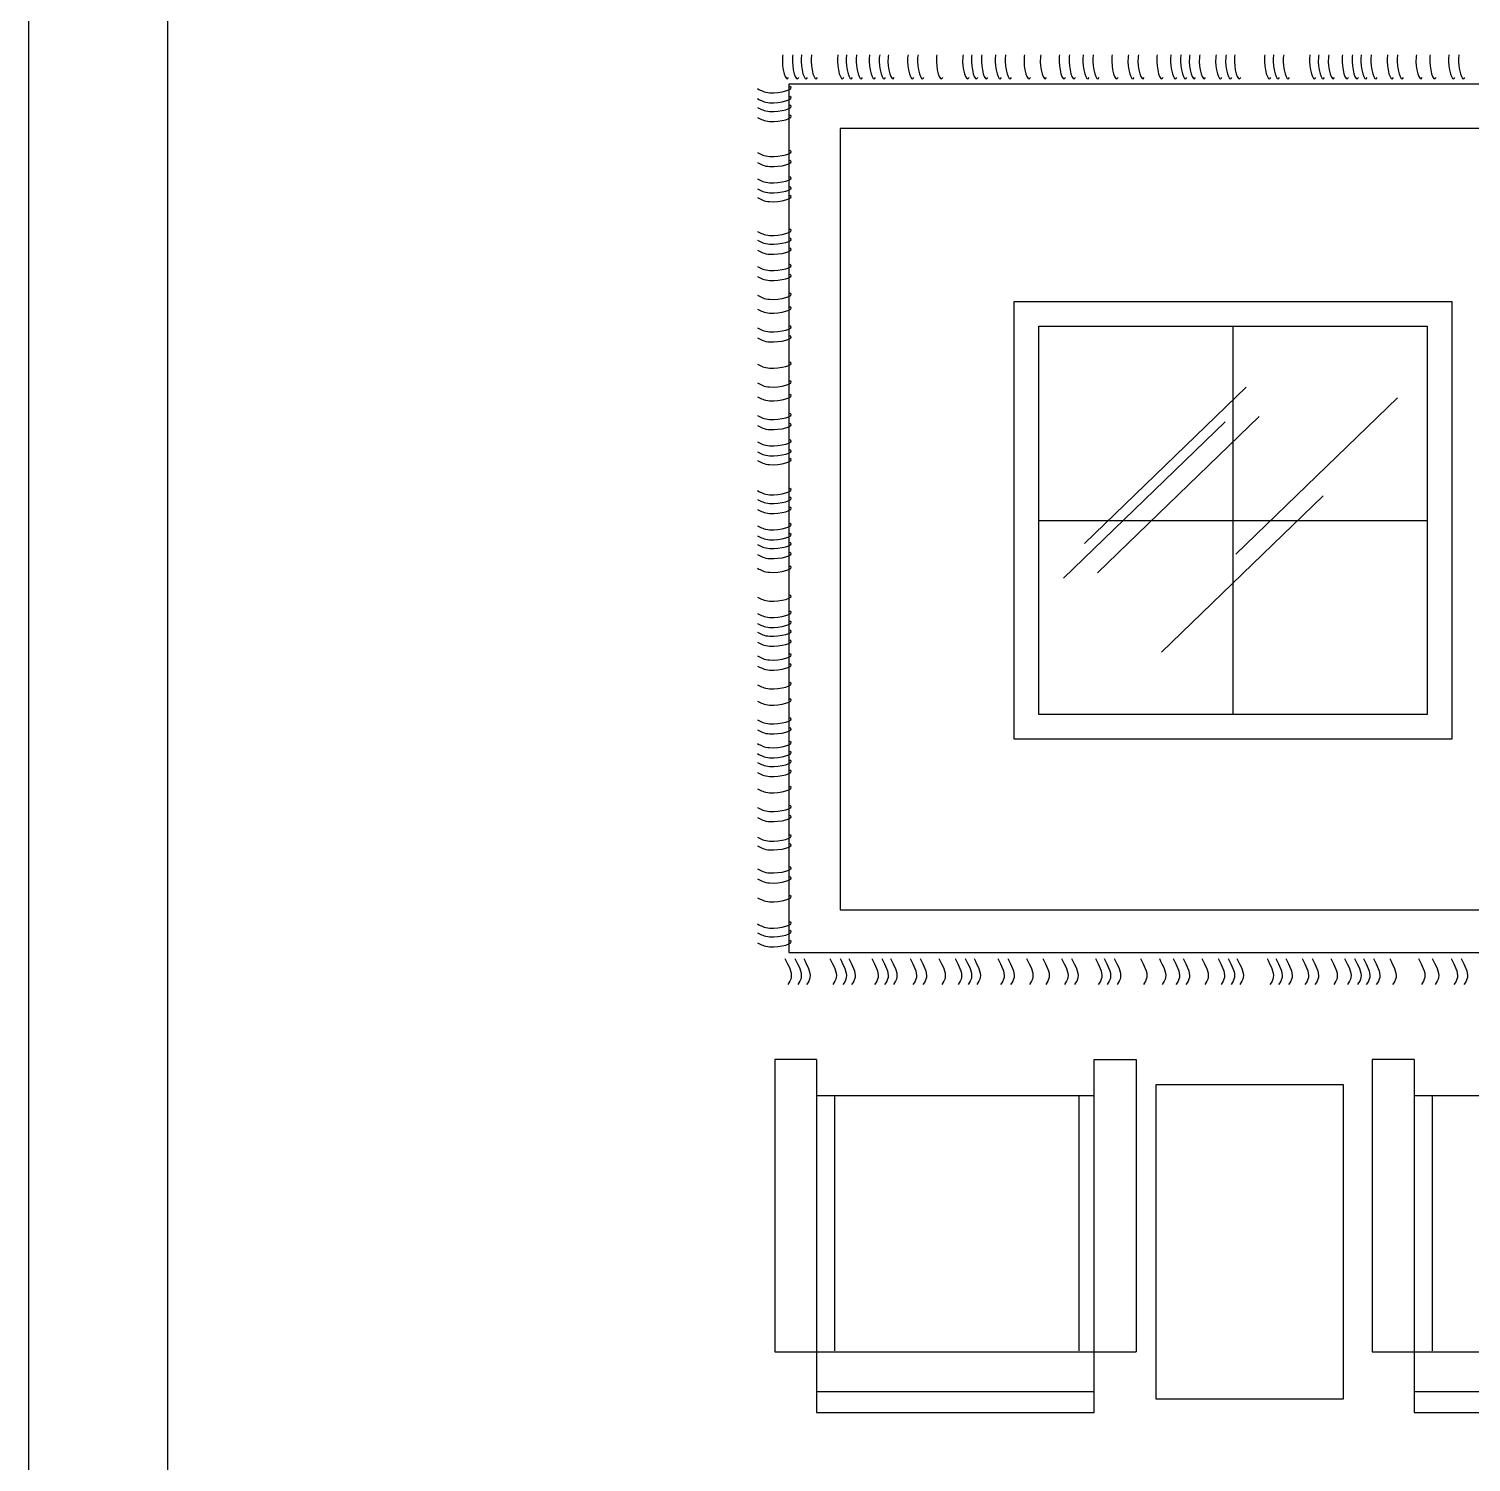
# Model space of a CAD drawing. Header units: inches. Extents: x 10.2 to 52.7, y 13.8 to 38.6.
# Drawn here: x 10.232 to 13.739, y 32.319 to 35.803 of the extents above; entities that cross this region are included whole.
import ezdxf

# ---------------------------------------------------------------- set-up
doc = ezdxf.new("R2010")
doc.units = ezdxf.units.IN
doc.header["$MEASUREMENT"] = 0
doc.layers.add('02', color=2, linetype='Continuous')
doc.layers.add('kadrbm', color=4, linetype='Continuous')

# ---------------------------------------------------------------- blocks, each defined once
blk = doc.blocks.new('kadrbm')
at = {"layer": 'kadrbm', "color": 4}
blk.add_lwpolyline([(0, 0), (0, 24.7972), (21, 24.7972), (21, 0), (0, 0)], close=True, dxfattribs=at)
blk.add_lwpolyline([(20.6631, 0.3257), (20.6631, 24.4603), (0.3369, 24.4603), (0.3369, 0.3257), (20.6631, 0.3257)], dxfattribs=at)

msp = doc.modelspace()

# ---------------------------------------------------------------- linework, layer by layer
at = {"layer": '02'}
for p, q in [((12.6279, 35.1406, -0.048), (13.6919, 35.1406, -0.048)), ((12.6279, 34.0766, -0.048), (12.6279, 35.1406, -0.048)), ((13.6919, 35.1406, -0.048), (13.6919, 34.0766, -0.048)), ((12.6879, 35.0806, -0.048), (13.6319, 35.0806, -0.048)), ((12.6879, 34.1366, -0.048), (12.6879, 35.0806, -0.048)), ((13.1599, 35.0806, -0.048), (13.1599, 34.1366, -0.048)), ((13.6319, 35.0806, -0.048), (13.6319, 34.1366, -0.048)), ((12.7989, 34.5521, -0.048), (13.1919, 34.9321, -0.048)), ((13.1669, 34.5261, -0.048), (13.5599, 34.9061, -0.048)), ((12.8309, 34.4811, -0.048), (13.2239, 34.8611, -0.048)), ((12.7479, 34.4681, -0.048), (13.1409, 34.8481, -0.048)), ((12.9859, 34.2881, -0.048), (13.3789, 34.6681, -0.048)), ((12.6879, 34.6086, -0.048), (13.6319, 34.6086, -0.048)), ((13.6319, 34.1366, -0.048), (12.6879, 34.1366, -0.048)), ((13.6919, 34.0766, -0.048), (12.6279, 34.0766, -0.048)), ((12.0457, 33.2977, -0.048), (12.0457, 32.5871, -0.048)), ((12.1477, 33.2977, -0.048), (12.0457, 33.2977, -0.048)), ((12.1477, 33.2977, -0.048), (12.1477, 32.4397, -0.048)), ((12.8224, 32.4397, -0.048), (12.8224, 33.2977, -0.048)), ((12.8224, 33.2977, -0.048), (12.9243, 33.2977, -0.048)), ((12.9243, 33.2977, -0.048), (12.9243, 32.5871, -0.048)), ((13.6004, 33.2977, -0.048), (13.4985, 33.2977, -0.048)), ((13.4985, 33.2977, -0.048), (13.4985, 32.5871, -0.048)), ((13.6004, 33.2977, -0.048), (13.6004, 32.4397, -0.048)), ((12.1922, 32.5896, -0.048), (12.1922, 33.2104, -0.048)), ((12.786, 32.5896, -0.048), (12.786, 33.2104, -0.048)), ((12.9731, 33.2371, -0.048), (13.428, 33.2371, -0.048)), ((12.9731, 32.472, -0.048), (12.9731, 33.2371, -0.048)), ((13.428, 33.2371, -0.048), (13.428, 32.472, -0.048)), ((13.645, 32.5896, -0.048), (13.645, 33.2104, -0.048)), ((12.8224, 33.2097, -0.048), (12.1477, 33.2097, -0.048)), ((14.2752, 33.2097, -0.048), (13.6004, 33.2097, -0.048)), ((12.0457, 32.5871, -0.048), (12.9243, 32.5871, -0.048)), ((13.4985, 32.5871, -0.048), (14.3771, 32.5871, -0.048)), ((12.1477, 32.4904, -0.048), (12.8224, 32.4904, -0.048)), ((13.6004, 32.4904, -0.048), (14.2752, 32.4904, -0.048)), ((12.1477, 32.4397, -0.048), (12.8224, 32.4397, -0.048)), ((13.428, 32.472, -0.048), (12.9731, 32.472, -0.048)), ((13.6004, 32.4397, -0.048), (14.2752, 32.4397, -0.048))]:
    msp.add_line(p, q, dxfattribs=at)
at = {"layer": '02', "elevation": -0.048}
for points in [[(12.0804, 35.669), (12.0804, 33.5579), (14.1806, 33.5579), (14.1806, 35.669)], [(12.2045, 35.561), (12.2045, 33.662), (14.0786, 33.662), (14.0786, 35.561)]]:
    msp.add_lwpolyline(points, close=True, dxfattribs=at)
at = {"layer": '02'}
for points, knots in [([(12.0653, 35.7406, -0.048), (12.0649, 35.7385, -0.048), (12.0615, 35.7129, -0.048), (12.0727, 35.6698, -0.048), (12.0796, 35.6853, -0.048)], [99.250835, 99.250835, 99.250835, 99.250835, 104.059557, 155.068713, 155.068713, 155.068713, 155.068713]), ([(12.0896, 35.7406, -0.048), (12.0893, 35.7385, -0.048), (12.0859, 35.7129, -0.048), (12.0971, 35.6698, -0.048), (12.104, 35.6853, -0.048)], [99.250835, 99.250835, 99.250835, 99.250835, 104.059557, 155.068713, 155.068713, 155.068713, 155.068713]), ([(12.111, 35.7406, -0.048), (12.1106, 35.7385, -0.048), (12.1072, 35.7129, -0.048), (12.1184, 35.6698, -0.048), (12.1253, 35.6853, -0.048)], [99.250835, 99.250835, 99.250835, 99.250835, 104.059557, 155.068713, 155.068713, 155.068713, 155.068713]), ([(12.1353, 35.7406, -0.048), (12.1349, 35.7385, -0.048), (12.1315, 35.7129, -0.048), (12.1427, 35.6698, -0.048), (12.1497, 35.6853, -0.048)], [99.250835, 99.250835, 99.250835, 99.250835, 104.059557, 155.068713, 155.068713, 155.068713, 155.068713]), ([(12.1993, 35.7406, -0.048), (12.1989, 35.7385, -0.048), (12.1955, 35.7129, -0.048), (12.2067, 35.6698, -0.048), (12.2136, 35.6853, -0.048)], [99.250835, 99.250835, 99.250835, 99.250835, 104.059557, 155.068713, 155.068713, 155.068713, 155.068713]), ([(12.2206, 35.7406, -0.048), (12.2202, 35.7385, -0.048), (12.2168, 35.7129, -0.048), (12.228, 35.6698, -0.048), (12.2349, 35.6853, -0.048)], [99.250835, 99.250835, 99.250835, 99.250835, 104.059557, 155.068713, 155.068713, 155.068713, 155.068713]), ([(12.2449, 35.7406, -0.048), (12.2445, 35.7385, -0.048), (12.2411, 35.7129, -0.048), (12.2524, 35.6698, -0.048), (12.2593, 35.6853, -0.048)], [99.250835, 99.250835, 99.250835, 99.250835, 104.059557, 155.068713, 155.068713, 155.068713, 155.068713]), ([(12.2765, 35.7406, -0.048), (12.2761, 35.7385, -0.048), (12.2727, 35.7129, -0.048), (12.2839, 35.6698, -0.048), (12.2909, 35.6853, -0.048)], [99.250835, 99.250835, 99.250835, 99.250835, 104.059557, 155.068713, 155.068713, 155.068713, 155.068713]), ([(12.3009, 35.7406, -0.048), (12.3005, 35.7385, -0.048), (12.2971, 35.7129, -0.048), (12.3083, 35.6698, -0.048), (12.3152, 35.6853, -0.048)], [99.250835, 99.250835, 99.250835, 99.250835, 104.059557, 155.068713, 155.068713, 155.068713, 155.068713]), ([(12.3222, 35.7406, -0.048), (12.3218, 35.7385, -0.048), (12.3184, 35.7129, -0.048), (12.3296, 35.6698, -0.048), (12.3365, 35.6853, -0.048)], [99.250835, 99.250835, 99.250835, 99.250835, 104.059557, 155.068713, 155.068713, 155.068713, 155.068713]), ([(12.3698, 35.7406, -0.048), (12.3694, 35.7385, -0.048), (12.366, 35.7129, -0.048), (12.3772, 35.6698, -0.048), (12.3841, 35.6853, -0.048)], [99.250835, 99.250835, 99.250835, 99.250835, 104.059557, 155.068713, 155.068713, 155.068713, 155.068713]), ([(12.3941, 35.7406, -0.048), (12.3937, 35.7385, -0.048), (12.3903, 35.7129, -0.048), (12.4015, 35.6698, -0.048), (12.4085, 35.6853, -0.048)], [99.250835, 99.250835, 99.250835, 99.250835, 104.059557, 155.068713, 155.068713, 155.068713, 155.068713]), ([(12.4398, 35.7406, -0.048), (12.4394, 35.7385, -0.048), (12.436, 35.7129, -0.048), (12.4472, 35.6698, -0.048), (12.4541, 35.6853, -0.048)], [99.250835, 99.250835, 99.250835, 99.250835, 104.059557, 155.068713, 155.068713, 155.068713, 155.068713]), ([(12.5037, 35.7406, -0.048), (12.5033, 35.7385, -0.048), (12.4999, 35.7129, -0.048), (12.5112, 35.6698, -0.048), (12.5181, 35.6853, -0.048)], [99.250835, 99.250835, 99.250835, 99.250835, 104.059557, 155.068713, 155.068713, 155.068713, 155.068713]), ([(12.525, 35.7406, -0.048), (12.5246, 35.7385, -0.048), (12.5213, 35.7129, -0.048), (12.5325, 35.6698, -0.048), (12.5394, 35.6853, -0.048)], [99.250835, 99.250835, 99.250835, 99.250835, 104.059557, 155.068713, 155.068713, 155.068713, 155.068713]), ([(12.5494, 35.7406, -0.048), (12.549, 35.7385, -0.048), (12.5456, 35.7129, -0.048), (12.5568, 35.6698, -0.048), (12.5638, 35.6853, -0.048)], [99.250835, 99.250835, 99.250835, 99.250835, 104.059557, 155.068713, 155.068713, 155.068713, 155.068713]), ([(12.5829, 35.7406, -0.048), (12.5825, 35.7385, -0.048), (12.5791, 35.7129, -0.048), (12.5903, 35.6698, -0.048), (12.5972, 35.6853, -0.048)], [99.250835, 99.250835, 99.250835, 99.250835, 104.059557, 155.068713, 155.068713, 155.068713, 155.068713]), ([(12.6072, 35.7406, -0.048), (12.6069, 35.7385, -0.048), (12.6035, 35.7129, -0.048), (12.6147, 35.6698, -0.048), (12.6216, 35.6853, -0.048)], [99.250835, 99.250835, 99.250835, 99.250835, 104.059557, 155.068713, 155.068713, 155.068713, 155.068713]), ([(12.6529, 35.7406, -0.048), (12.6525, 35.7385, -0.048), (12.6491, 35.7129, -0.048), (12.6603, 35.6698, -0.048), (12.6673, 35.6853, -0.048)], [99.250835, 99.250835, 99.250835, 99.250835, 104.059557, 155.068713, 155.068713, 155.068713, 155.068713]), ([(12.6925, 35.7406, -0.048), (12.6921, 35.7385, -0.048), (12.6887, 35.7129, -0.048), (12.6999, 35.6698, -0.048), (12.7069, 35.6853, -0.048)], [99.250835, 99.250835, 99.250835, 99.250835, 104.059557, 155.068713, 155.068713, 155.068713, 155.068713]), ([(12.7382, 35.7406, -0.048), (12.7378, 35.7385, -0.048), (12.7344, 35.7129, -0.048), (12.7456, 35.6698, -0.048), (12.7525, 35.6853, -0.048)], [99.250835, 99.250835, 99.250835, 99.250835, 104.059557, 155.068713, 155.068713, 155.068713, 155.068713]), ([(12.7625, 35.7406, -0.048), (12.7621, 35.7385, -0.048), (12.7587, 35.7129, -0.048), (12.7699, 35.6698, -0.048), (12.7769, 35.6853, -0.048)], [99.250835, 99.250835, 99.250835, 99.250835, 104.059557, 155.068713, 155.068713, 155.068713, 155.068713]), ([(12.796, 35.7406, -0.048), (12.7956, 35.7385, -0.048), (12.7922, 35.7129, -0.048), (12.8034, 35.6698, -0.048), (12.8104, 35.6853, -0.048)], [99.250835, 99.250835, 99.250835, 99.250835, 104.059557, 155.068713, 155.068713, 155.068713, 155.068713]), ([(12.8204, 35.7406, -0.048), (12.82, 35.7385, -0.048), (12.8166, 35.7129, -0.048), (12.8278, 35.6698, -0.048), (12.8347, 35.6853, -0.048)], [99.250835, 99.250835, 99.250835, 99.250835, 104.059557, 155.068713, 155.068713, 155.068713, 155.068713]), ([(12.866, 35.7406, -0.048), (12.8657, 35.7385, -0.048), (12.8623, 35.7129, -0.048), (12.8735, 35.6698, -0.048), (12.8804, 35.6853, -0.048)], [99.250835, 99.250835, 99.250835, 99.250835, 104.059557, 155.068713, 155.068713, 155.068713, 155.068713]), ([(12.9056, 35.7406, -0.048), (12.9052, 35.7385, -0.048), (12.9018, 35.7129, -0.048), (12.913, 35.6698, -0.048), (12.92, 35.6853, -0.048)], [99.250835, 99.250835, 99.250835, 99.250835, 104.059557, 155.068713, 155.068713, 155.068713, 155.068713]), ([(12.93, 35.7406, -0.048), (12.9296, 35.7385, -0.048), (12.9262, 35.7129, -0.048), (12.9374, 35.6698, -0.048), (12.9443, 35.6853, -0.048)], [99.250835, 99.250835, 99.250835, 99.250835, 104.059557, 155.068713, 155.068713, 155.068713, 155.068713]), ([(12.9756, 35.7406, -0.048), (12.9753, 35.7385, -0.048), (12.9719, 35.7129, -0.048), (12.9831, 35.6698, -0.048), (12.99, 35.6853, -0.048)], [99.250835, 99.250835, 99.250835, 99.250835, 104.059557, 155.068713, 155.068713, 155.068713, 155.068713]), ([(13.0091, 35.7406, -0.048), (13.0088, 35.7385, -0.048), (13.0054, 35.7129, -0.048), (13.0166, 35.6698, -0.048), (13.0235, 35.6853, -0.048)], [99.250835, 99.250835, 99.250835, 99.250835, 104.059557, 155.068713, 155.068713, 155.068713, 155.068713]), ([(13.0335, 35.7406, -0.048), (13.0331, 35.7385, -0.048), (13.0297, 35.7129, -0.048), (13.0409, 35.6698, -0.048), (13.0479, 35.6853, -0.048)], [99.250835, 99.250835, 99.250835, 99.250835, 104.059557, 155.068713, 155.068713, 155.068713, 155.068713]), ([(13.0548, 35.7406, -0.048), (13.0544, 35.7385, -0.048), (13.051, 35.7129, -0.048), (13.0622, 35.6698, -0.048), (13.0692, 35.6853, -0.048)], [99.250835, 99.250835, 99.250835, 99.250835, 104.059557, 155.068713, 155.068713, 155.068713, 155.068713]), ([(13.0792, 35.7406, -0.048), (13.0788, 35.7385, -0.048), (13.0754, 35.7129, -0.048), (13.0866, 35.6698, -0.048), (13.0935, 35.6853, -0.048)], [99.250835, 99.250835, 99.250835, 99.250835, 104.059557, 155.068713, 155.068713, 155.068713, 155.068713]), ([(13.1187, 35.7406, -0.048), (13.1184, 35.7385, -0.048), (13.115, 35.7129, -0.048), (13.1262, 35.6698, -0.048), (13.1331, 35.6853, -0.048)], [99.250835, 99.250835, 99.250835, 99.250835, 104.059557, 155.068713, 155.068713, 155.068713, 155.068713]), ([(13.1431, 35.7406, -0.048), (13.1427, 35.7385, -0.048), (13.1393, 35.7129, -0.048), (13.1505, 35.6698, -0.048), (13.1575, 35.6853, -0.048)], [99.250835, 99.250835, 99.250835, 99.250835, 104.059557, 155.068713, 155.068713, 155.068713, 155.068713]), ([(13.1644, 35.7406, -0.048), (13.164, 35.7385, -0.048), (13.1606, 35.7129, -0.048), (13.1718, 35.6698, -0.048), (13.1788, 35.6853, -0.048)], [99.250835, 99.250835, 99.250835, 99.250835, 104.059557, 155.068713, 155.068713, 155.068713, 155.068713]), ([(13.2375, 35.7406, -0.048), (13.2371, 35.7385, -0.048), (13.2337, 35.7129, -0.048), (13.2449, 35.6698, -0.048), (13.2519, 35.6853, -0.048)], [99.250835, 99.250835, 99.250835, 99.250835, 104.059557, 155.068713, 155.068713, 155.068713, 155.068713]), ([(13.2588, 35.7406, -0.048), (13.2584, 35.7385, -0.048), (13.255, 35.7129, -0.048), (13.2662, 35.6698, -0.048), (13.2732, 35.6853, -0.048)], [99.250835, 99.250835, 99.250835, 99.250835, 104.059557, 155.068713, 155.068713, 155.068713, 155.068713]), ([(13.2832, 35.7406, -0.048), (13.2828, 35.7385, -0.048), (13.2794, 35.7129, -0.048), (13.2906, 35.6698, -0.048), (13.2975, 35.6853, -0.048)], [99.250835, 99.250835, 99.250835, 99.250835, 104.059557, 155.068713, 155.068713, 155.068713, 155.068713]), ([(13.3471, 35.7406, -0.048), (13.3467, 35.7385, -0.048), (13.3433, 35.7129, -0.048), (13.3545, 35.6698, -0.048), (13.3615, 35.6853, -0.048)], [99.250835, 99.250835, 99.250835, 99.250835, 104.059557, 155.068713, 155.068713, 155.068713, 155.068713]), ([(13.3684, 35.7406, -0.048), (13.368, 35.7385, -0.048), (13.3646, 35.7129, -0.048), (13.3758, 35.6698, -0.048), (13.3828, 35.6853, -0.048)], [99.250835, 99.250835, 99.250835, 99.250835, 104.059557, 155.068713, 155.068713, 155.068713, 155.068713]), ([(13.3928, 35.7406, -0.048), (13.3924, 35.7385, -0.048), (13.389, 35.7129, -0.048), (13.4002, 35.6698, -0.048), (13.4071, 35.6853, -0.048)], [99.250835, 99.250835, 99.250835, 99.250835, 104.059557, 155.068713, 155.068713, 155.068713, 155.068713]), ([(13.4263, 35.7406, -0.048), (13.4259, 35.7385, -0.048), (13.4225, 35.7129, -0.048), (13.4337, 35.6698, -0.048), (13.4406, 35.6853, -0.048)], [99.250835, 99.250835, 99.250835, 99.250835, 104.059557, 155.068713, 155.068713, 155.068713, 155.068713]), ([(13.4506, 35.7406, -0.048), (13.4502, 35.7385, -0.048), (13.4468, 35.7129, -0.048), (13.458, 35.6698, -0.048), (13.465, 35.6853, -0.048)], [99.250835, 99.250835, 99.250835, 99.250835, 104.059557, 155.068713, 155.068713, 155.068713, 155.068713]), ([(13.4719, 35.7406, -0.048), (13.4715, 35.7385, -0.048), (13.4682, 35.7129, -0.048), (13.4794, 35.6698, -0.048), (13.4863, 35.6853, -0.048)], [99.250835, 99.250835, 99.250835, 99.250835, 104.059557, 155.068713, 155.068713, 155.068713, 155.068713]), ([(13.4963, 35.7406, -0.048), (13.4959, 35.7385, -0.048), (13.4925, 35.7129, -0.048), (13.5037, 35.6698, -0.048), (13.5107, 35.6853, -0.048)], [99.250835, 99.250835, 99.250835, 99.250835, 104.059557, 155.068713, 155.068713, 155.068713, 155.068713]), ([(13.5359, 35.7406, -0.048), (13.5355, 35.7385, -0.048), (13.5321, 35.7129, -0.048), (13.5433, 35.6698, -0.048), (13.5502, 35.6853, -0.048)], [99.250835, 99.250835, 99.250835, 99.250835, 104.059557, 155.068713, 155.068713, 155.068713, 155.068713]), ([(13.5602, 35.7406, -0.048), (13.5598, 35.7385, -0.048), (13.5565, 35.7129, -0.048), (13.5677, 35.6698, -0.048), (13.5746, 35.6853, -0.048)], [99.250835, 99.250835, 99.250835, 99.250835, 104.059557, 155.068713, 155.068713, 155.068713, 155.068713]), ([(13.6059, 35.7406, -0.048), (13.6055, 35.7385, -0.048), (13.6021, 35.7129, -0.048), (13.6133, 35.6698, -0.048), (13.6203, 35.6853, -0.048)], [99.250835, 99.250835, 99.250835, 99.250835, 104.059557, 155.068713, 155.068713, 155.068713, 155.068713]), ([(13.6394, 35.7406, -0.048), (13.639, 35.7385, -0.048), (13.6356, 35.7129, -0.048), (13.6468, 35.6698, -0.048), (13.6538, 35.6853, -0.048)], [99.250835, 99.250835, 99.250835, 99.250835, 104.059557, 155.068713, 155.068713, 155.068713, 155.068713]), ([(13.6851, 35.7406, -0.048), (13.6847, 35.7385, -0.048), (13.6813, 35.7129, -0.048), (13.6925, 35.6698, -0.048), (13.6994, 35.6853, -0.048)], [99.250835, 99.250835, 99.250835, 99.250835, 104.059557, 155.068713, 155.068713, 155.068713, 155.068713]), ([(13.7094, 35.7406, -0.048), (13.709, 35.7385, -0.048), (13.7056, 35.7129, -0.048), (13.7168, 35.6698, -0.048), (13.7238, 35.6853, -0.048)], [99.250835, 99.250835, 99.250835, 99.250835, 104.059557, 155.068713, 155.068713, 155.068713, 155.068713]), ([(12.0042, 35.6581, -0.048), (12.0116, 35.6536, -0.048), (12.0378, 35.6411, -0.048), (12.0976, 35.6566, -0.048), (12.0821, 35.6636, -0.048)], [77.66949, 77.66949, 77.66949, 77.66949, 104.059557, 155.068713, 155.068713, 155.068713, 155.068713]), ([(12.0042, 35.6338, -0.048), (12.0116, 35.6293, -0.048), (12.0378, 35.6168, -0.048), (12.0976, 35.6323, -0.048), (12.0821, 35.6392, -0.048)], [77.66949, 77.66949, 77.66949, 77.66949, 104.059557, 155.068713, 155.068713, 155.068713, 155.068713]), ([(12.0042, 35.6124, -0.048), (12.0116, 35.608, -0.048), (12.0378, 35.5954, -0.048), (12.0976, 35.611, -0.048), (12.0821, 35.6179, -0.048)], [77.66949, 77.66949, 77.66949, 77.66949, 104.059557, 155.068713, 155.068713, 155.068713, 155.068713]), ([(12.0042, 35.5881, -0.048), (12.0116, 35.5836, -0.048), (12.0378, 35.5711, -0.048), (12.0976, 35.5866, -0.048), (12.0821, 35.5936, -0.048)], [77.66949, 77.66949, 77.66949, 77.66949, 104.059557, 155.068713, 155.068713, 155.068713, 155.068713]), ([(12.0042, 35.5028, -0.048), (12.0116, 35.4984, -0.048), (12.0378, 35.4858, -0.048), (12.0976, 35.5014, -0.048), (12.0821, 35.5083, -0.048)], [77.66949, 77.66949, 77.66949, 77.66949, 104.059557, 155.068713, 155.068713, 155.068713, 155.068713]), ([(12.0042, 35.4785, -0.048), (12.0116, 35.474, -0.048), (12.0378, 35.4615, -0.048), (12.0976, 35.477, -0.048), (12.0821, 35.4839, -0.048)], [77.66949, 77.66949, 77.66949, 77.66949, 104.059557, 155.068713, 155.068713, 155.068713, 155.068713]), ([(12.0042, 35.4389, -0.048), (12.0116, 35.4344, -0.048), (12.0378, 35.4219, -0.048), (12.0976, 35.4374, -0.048), (12.0821, 35.4444, -0.048)], [77.66949, 77.66949, 77.66949, 77.66949, 104.059557, 155.068713, 155.068713, 155.068713, 155.068713]), ([(12.0042, 35.4145, -0.048), (12.0116, 35.4101, -0.048), (12.0378, 35.3975, -0.048), (12.0976, 35.4131, -0.048), (12.0821, 35.42, -0.048)], [77.66949, 77.66949, 77.66949, 77.66949, 104.059557, 155.068713, 155.068713, 155.068713, 155.068713]), ([(12.0042, 35.3932, -0.048), (12.0116, 35.3887, -0.048), (12.0378, 35.3762, -0.048), (12.0976, 35.3918, -0.048), (12.0821, 35.3987, -0.048)], [77.66949, 77.66949, 77.66949, 77.66949, 104.059557, 155.068713, 155.068713, 155.068713, 155.068713]), ([(12.0042, 35.311, -0.048), (12.0116, 35.3065, -0.048), (12.0378, 35.294, -0.048), (12.0976, 35.3096, -0.048), (12.0821, 35.3165, -0.048)], [77.66949, 77.66949, 77.66949, 77.66949, 104.059557, 155.068713, 155.068713, 155.068713, 155.068713]), ([(12.0042, 35.2897, -0.048), (12.0116, 35.2852, -0.048), (12.0378, 35.2727, -0.048), (12.0976, 35.2882, -0.048), (12.0821, 35.2952, -0.048)], [77.66949, 77.66949, 77.66949, 77.66949, 104.059557, 155.068713, 155.068713, 155.068713, 155.068713]), ([(12.0042, 35.2654, -0.048), (12.0116, 35.2609, -0.048), (12.0378, 35.2483, -0.048), (12.0976, 35.2639, -0.048), (12.0821, 35.2708, -0.048)], [77.66949, 77.66949, 77.66949, 77.66949, 104.059557, 155.068713, 155.068713, 155.068713, 155.068713]), ([(12.0042, 35.2258, -0.048), (12.0116, 35.2213, -0.048), (12.0378, 35.2088, -0.048), (12.0976, 35.2243, -0.048), (12.0821, 35.2312, -0.048)], [77.66949, 77.66949, 77.66949, 77.66949, 104.059557, 155.068713, 155.068713, 155.068713, 155.068713]), ([(12.0042, 35.2014, -0.048), (12.0116, 35.1969, -0.048), (12.0378, 35.1844, -0.048), (12.0976, 35.1999, -0.048), (12.0821, 35.2069, -0.048)], [77.66949, 77.66949, 77.66949, 77.66949, 104.059557, 155.068713, 155.068713, 155.068713, 155.068713]), ([(12.0042, 35.1557, -0.048), (12.0116, 35.1513, -0.048), (12.0378, 35.1387, -0.048), (12.0976, 35.1543, -0.048), (12.0821, 35.1612, -0.048)], [77.66949, 77.66949, 77.66949, 77.66949, 104.059557, 155.068713, 155.068713, 155.068713, 155.068713]), ([(12.0042, 35.1223, -0.048), (12.0116, 35.1178, -0.048), (12.0378, 35.1052, -0.048), (12.0976, 35.1208, -0.048), (12.0821, 35.1277, -0.048)], [77.66949, 77.66949, 77.66949, 77.66949, 104.059557, 155.068713, 155.068713, 155.068713, 155.068713]), ([(12.0042, 35.0766, -0.048), (12.0116, 35.0721, -0.048), (12.0378, 35.0596, -0.048), (12.0976, 35.0751, -0.048), (12.0821, 35.082, -0.048)], [77.66949, 77.66949, 77.66949, 77.66949, 104.059557, 155.068713, 155.068713, 155.068713, 155.068713]), ([(12.0042, 35.0522, -0.048), (12.0116, 35.0477, -0.048), (12.0378, 35.0352, -0.048), (12.0976, 35.0508, -0.048), (12.0821, 35.0577, -0.048)], [77.66949, 77.66949, 77.66949, 77.66949, 104.059557, 155.068713, 155.068713, 155.068713, 155.068713]), ([(12.0042, 34.9883, -0.048), (12.0116, 34.9838, -0.048), (12.0378, 34.9713, -0.048), (12.0976, 34.9868, -0.048), (12.0821, 34.9937, -0.048)], [77.66949, 77.66949, 77.66949, 77.66949, 104.059557, 155.068713, 155.068713, 155.068713, 155.068713]), ([(12.0042, 34.9426, -0.048), (12.0116, 34.9381, -0.048), (12.0378, 34.9256, -0.048), (12.0976, 34.9411, -0.048), (12.0821, 34.9481, -0.048)], [77.66949, 77.66949, 77.66949, 77.66949, 104.059557, 155.068713, 155.068713, 155.068713, 155.068713]), ([(12.0042, 34.9091, -0.048), (12.0116, 34.9046, -0.048), (12.0378, 34.8921, -0.048), (12.0976, 34.9077, -0.048), (12.0821, 34.9146, -0.048)], [77.66949, 77.66949, 77.66949, 77.66949, 104.059557, 155.068713, 155.068713, 155.068713, 155.068713]), ([(12.0042, 34.8635, -0.048), (12.0116, 34.859, -0.048), (12.0378, 34.8464, -0.048), (12.0976, 34.862, -0.048), (12.0821, 34.8689, -0.048)], [77.66949, 77.66949, 77.66949, 77.66949, 104.059557, 155.068713, 155.068713, 155.068713, 155.068713]), ([(12.0042, 34.8391, -0.048), (12.0116, 34.8346, -0.048), (12.0378, 34.8221, -0.048), (12.0976, 34.8376, -0.048), (12.0821, 34.8446, -0.048)], [77.66949, 77.66949, 77.66949, 77.66949, 104.059557, 155.068713, 155.068713, 155.068713, 155.068713]), ([(12.0042, 34.7995, -0.048), (12.0116, 34.795, -0.048), (12.0378, 34.7825, -0.048), (12.0976, 34.798, -0.048), (12.0821, 34.805, -0.048)], [77.66949, 77.66949, 77.66949, 77.66949, 104.059557, 155.068713, 155.068713, 155.068713, 155.068713]), ([(12.0042, 34.7752, -0.048), (12.0116, 34.7707, -0.048), (12.0378, 34.7582, -0.048), (12.0976, 34.7737, -0.048), (12.0821, 34.7806, -0.048)], [77.66949, 77.66949, 77.66949, 77.66949, 104.059557, 155.068713, 155.068713, 155.068713, 155.068713]), ([(12.0042, 34.7538, -0.048), (12.0116, 34.7494, -0.048), (12.0378, 34.7368, -0.048), (12.0976, 34.7524, -0.048), (12.0821, 34.7593, -0.048)], [77.66949, 77.66949, 77.66949, 77.66949, 104.059557, 155.068713, 155.068713, 155.068713, 155.068713]), ([(12.0042, 34.6808, -0.048), (12.0116, 34.6763, -0.048), (12.0378, 34.6638, -0.048), (12.0976, 34.6793, -0.048), (12.0821, 34.6862, -0.048)], [77.66949, 77.66949, 77.66949, 77.66949, 104.059557, 155.068713, 155.068713, 155.068713, 155.068713]), ([(12.0042, 34.6595, -0.048), (12.0116, 34.655, -0.048), (12.0378, 34.6425, -0.048), (12.0976, 34.658, -0.048), (12.0821, 34.6649, -0.048)], [77.66949, 77.66949, 77.66949, 77.66949, 104.059557, 155.068713, 155.068713, 155.068713, 155.068713]), ([(12.0042, 34.6351, -0.048), (12.0116, 34.6306, -0.048), (12.0378, 34.6181, -0.048), (12.0976, 34.6336, -0.048), (12.0821, 34.6406, -0.048)], [77.66949, 77.66949, 77.66949, 77.66949, 104.059557, 155.068713, 155.068713, 155.068713, 155.068713]), ([(12.0042, 34.5955, -0.048), (12.0116, 34.591, -0.048), (12.0378, 34.5785, -0.048), (12.0976, 34.5941, -0.048), (12.0821, 34.601, -0.048)], [77.66949, 77.66949, 77.66949, 77.66949, 104.059557, 155.068713, 155.068713, 155.068713, 155.068713]), ([(12.0042, 34.5712, -0.048), (12.0116, 34.5667, -0.048), (12.0378, 34.5542, -0.048), (12.0976, 34.5697, -0.048), (12.0821, 34.5766, -0.048)], [77.66949, 77.66949, 77.66949, 77.66949, 104.059557, 155.068713, 155.068713, 155.068713, 155.068713]), ([(12.0042, 34.5499, -0.048), (12.0116, 34.5454, -0.048), (12.0378, 34.5328, -0.048), (12.0976, 34.5484, -0.048), (12.0821, 34.5553, -0.048)], [77.66949, 77.66949, 77.66949, 77.66949, 104.059557, 155.068713, 155.068713, 155.068713, 155.068713]), ([(12.0042, 34.5255, -0.048), (12.0116, 34.521, -0.048), (12.0378, 34.5085, -0.048), (12.0976, 34.524, -0.048), (12.0821, 34.531, -0.048)], [77.66949, 77.66949, 77.66949, 77.66949, 104.059557, 155.068713, 155.068713, 155.068713, 155.068713]), ([(12.0042, 34.492, -0.048), (12.0116, 34.4875, -0.048), (12.0378, 34.475, -0.048), (12.0976, 34.4905, -0.048), (12.0821, 34.4975, -0.048)], [77.66949, 77.66949, 77.66949, 77.66949, 104.059557, 155.068713, 155.068713, 155.068713, 155.068713]), ([(12.0042, 34.422, -0.048), (12.0116, 34.4175, -0.048), (12.0378, 34.405, -0.048), (12.0976, 34.4205, -0.048), (12.0821, 34.4274, -0.048)], [77.66949, 77.66949, 77.66949, 77.66949, 104.059557, 155.068713, 155.068713, 155.068713, 155.068713]), ([(12.0042, 34.3824, -0.048), (12.0116, 34.3779, -0.048), (12.0378, 34.3654, -0.048), (12.0976, 34.3809, -0.048), (12.0821, 34.3879, -0.048)], [77.66949, 77.66949, 77.66949, 77.66949, 104.059557, 155.068713, 155.068713, 155.068713, 155.068713]), ([(12.0042, 34.358, -0.048), (12.0116, 34.3536, -0.048), (12.0378, 34.341, -0.048), (12.0976, 34.3566, -0.048), (12.0821, 34.3635, -0.048)], [77.66949, 77.66949, 77.66949, 77.66949, 104.059557, 155.068713, 155.068713, 155.068713, 155.068713]), ([(12.0042, 34.3367, -0.048), (12.0116, 34.3322, -0.048), (12.0378, 34.3197, -0.048), (12.0976, 34.3353, -0.048), (12.0821, 34.3422, -0.048)], [77.66949, 77.66949, 77.66949, 77.66949, 104.059557, 155.068713, 155.068713, 155.068713, 155.068713]), ([(12.0042, 34.3124, -0.048), (12.0116, 34.3079, -0.048), (12.0378, 34.2954, -0.048), (12.0976, 34.3109, -0.048), (12.0821, 34.3178, -0.048)], [77.66949, 77.66949, 77.66949, 77.66949, 104.059557, 155.068713, 155.068713, 155.068713, 155.068713]), ([(12.0042, 34.2789, -0.048), (12.0116, 34.2744, -0.048), (12.0378, 34.2619, -0.048), (12.0976, 34.2774, -0.048), (12.0821, 34.2843, -0.048)], [77.66949, 77.66949, 77.66949, 77.66949, 104.059557, 155.068713, 155.068713, 155.068713, 155.068713]), ([(12.0042, 34.2545, -0.048), (12.0116, 34.25, -0.048), (12.0378, 34.2375, -0.048), (12.0976, 34.253, -0.048), (12.0821, 34.26, -0.048)], [77.66949, 77.66949, 77.66949, 77.66949, 104.059557, 155.068713, 155.068713, 155.068713, 155.068713]), ([(12.0042, 34.2088, -0.048), (12.0116, 34.2044, -0.048), (12.0378, 34.1918, -0.048), (12.0976, 34.2074, -0.048), (12.0821, 34.2143, -0.048)], [77.66949, 77.66949, 77.66949, 77.66949, 104.059557, 155.068713, 155.068713, 155.068713, 155.068713]), ([(12.0042, 34.1693, -0.048), (12.0116, 34.1648, -0.048), (12.0378, 34.1523, -0.048), (12.0976, 34.1678, -0.048), (12.0821, 34.1747, -0.048)], [77.66949, 77.66949, 77.66949, 77.66949, 104.059557, 155.068713, 155.068713, 155.068713, 155.068713]), ([(12.0042, 34.1236, -0.048), (12.0116, 34.1191, -0.048), (12.0378, 34.1066, -0.048), (12.0976, 34.1221, -0.048), (12.0821, 34.1291, -0.048)], [77.66949, 77.66949, 77.66949, 77.66949, 104.059557, 155.068713, 155.068713, 155.068713, 155.068713]), ([(12.0042, 34.0992, -0.048), (12.0116, 34.0948, -0.048), (12.0378, 34.0822, -0.048), (12.0976, 34.0978, -0.048), (12.0821, 34.1047, -0.048)], [77.66949, 77.66949, 77.66949, 77.66949, 104.059557, 155.068713, 155.068713, 155.068713, 155.068713]), ([(12.0042, 34.0657, -0.048), (12.0116, 34.0613, -0.048), (12.0378, 34.0487, -0.048), (12.0976, 34.0643, -0.048), (12.0821, 34.0712, -0.048)], [77.66949, 77.66949, 77.66949, 77.66949, 104.059557, 155.068713, 155.068713, 155.068713, 155.068713]), ([(12.0042, 34.0414, -0.048), (12.0116, 34.0369, -0.048), (12.0378, 34.0244, -0.048), (12.0976, 34.0399, -0.048), (12.0821, 34.0469, -0.048)], [77.66949, 77.66949, 77.66949, 77.66949, 104.059557, 155.068713, 155.068713, 155.068713, 155.068713]), ([(12.0042, 34.0201, -0.048), (12.0116, 34.0156, -0.048), (12.0378, 34.0031, -0.048), (12.0976, 34.0186, -0.048), (12.0821, 34.0255, -0.048)], [77.66949, 77.66949, 77.66949, 77.66949, 104.059557, 155.068713, 155.068713, 155.068713, 155.068713]), ([(12.0042, 33.9957, -0.048), (12.0116, 33.9912, -0.048), (12.0378, 33.9787, -0.048), (12.0976, 33.9942, -0.048), (12.0821, 34.0012, -0.048)], [77.66949, 77.66949, 77.66949, 77.66949, 104.059557, 155.068713, 155.068713, 155.068713, 155.068713]), ([(12.0042, 33.9561, -0.048), (12.0116, 33.9517, -0.048), (12.0378, 33.9391, -0.048), (12.0976, 33.9547, -0.048), (12.0821, 33.9616, -0.048)], [77.66949, 77.66949, 77.66949, 77.66949, 104.059557, 155.068713, 155.068713, 155.068713, 155.068713]), ([(12.0042, 33.9105, -0.048), (12.0116, 33.906, -0.048), (12.0378, 33.8935, -0.048), (12.0976, 33.909, -0.048), (12.0821, 33.9159, -0.048)], [77.66949, 77.66949, 77.66949, 77.66949, 104.059557, 155.068713, 155.068713, 155.068713, 155.068713]), ([(12.0042, 33.8861, -0.048), (12.0116, 33.8816, -0.048), (12.0378, 33.8691, -0.048), (12.0976, 33.8846, -0.048), (12.0821, 33.8916, -0.048)], [77.66949, 77.66949, 77.66949, 77.66949, 104.059557, 155.068713, 155.068713, 155.068713, 155.068713]), ([(12.0042, 33.8385, -0.048), (12.0116, 33.834, -0.048), (12.0378, 33.8215, -0.048), (12.0976, 33.8371, -0.048), (12.0821, 33.844, -0.048)], [77.66949, 77.66949, 77.66949, 77.66949, 104.059557, 155.068713, 155.068713, 155.068713, 155.068713]), ([(12.0042, 33.8172, -0.048), (12.0116, 33.8127, -0.048), (12.0378, 33.8002, -0.048), (12.0976, 33.8157, -0.048), (12.0821, 33.8227, -0.048)], [77.66949, 77.66949, 77.66949, 77.66949, 104.059557, 155.068713, 155.068713, 155.068713, 155.068713]), ([(12.0042, 33.7613, -0.048), (12.0116, 33.7568, -0.048), (12.0378, 33.7443, -0.048), (12.0976, 33.7598, -0.048), (12.0821, 33.7667, -0.048)], [77.66949, 77.66949, 77.66949, 77.66949, 104.059557, 155.068713, 155.068713, 155.068713, 155.068713]), ([(12.0042, 33.7369, -0.048), (12.0116, 33.7324, -0.048), (12.0378, 33.7199, -0.048), (12.0976, 33.7355, -0.048), (12.0821, 33.7424, -0.048)], [77.66949, 77.66949, 77.66949, 77.66949, 104.059557, 155.068713, 155.068713, 155.068713, 155.068713]), ([(12.0042, 33.6913, -0.048), (12.0116, 33.6868, -0.048), (12.0378, 33.6742, -0.048), (12.0976, 33.6898, -0.048), (12.0821, 33.6967, -0.048)], [77.66949, 77.66949, 77.66949, 77.66949, 104.059557, 155.068713, 155.068713, 155.068713, 155.068713]), ([(12.0042, 33.6273, -0.048), (12.0116, 33.6228, -0.048), (12.0378, 33.6103, -0.048), (12.0976, 33.6258, -0.048), (12.0821, 33.6328, -0.048)], [77.66949, 77.66949, 77.66949, 77.66949, 104.059557, 155.068713, 155.068713, 155.068713, 155.068713]), ([(12.0042, 33.606, -0.048), (12.0116, 33.6015, -0.048), (12.0378, 33.589, -0.048), (12.0976, 33.6045, -0.048), (12.0821, 33.6115, -0.048)], [77.66949, 77.66949, 77.66949, 77.66949, 104.059557, 155.068713, 155.068713, 155.068713, 155.068713]), ([(12.0042, 33.5816, -0.048), (12.0116, 33.5772, -0.048), (12.0378, 33.5646, -0.048), (12.0976, 33.5802, -0.048), (12.0821, 33.5871, -0.048)], [77.66949, 77.66949, 77.66949, 77.66949, 104.059557, 155.068713, 155.068713, 155.068713, 155.068713]), ([(12.0705, 33.5431, -0.048), (12.0791, 33.5266, -0.048), (12.0919, 33.5022, -0.048), (12.0813, 33.486, -0.048), (12.0774, 33.48, -0.048)], [0, 0, 0, 0, 48.113666, 71.317991, 71.317991, 71.317991, 71.317991]), ([(12.0949, 33.5431, -0.048), (12.1035, 33.5266, -0.048), (12.1163, 33.5022, -0.048), (12.1056, 33.486, -0.048), (12.1018, 33.48, -0.048)], [0, 0, 0, 0, 48.113666, 71.317991, 71.317991, 71.317991, 71.317991]), ([(12.1162, 33.5431, -0.048), (12.1248, 33.5266, -0.048), (12.1376, 33.5022, -0.048), (12.127, 33.486, -0.048), (12.1231, 33.48, -0.048)], [0, 0, 0, 0, 48.113666, 71.317991, 71.317991, 71.317991, 71.317991]), ([(12.1801, 33.5431, -0.048), (12.1888, 33.5266, -0.048), (12.2016, 33.5022, -0.048), (12.1909, 33.486, -0.048), (12.187, 33.48, -0.048)], [0, 0, 0, 0, 48.113666, 71.317991, 71.317991, 71.317991, 71.317991]), ([(12.2045, 33.5431, -0.048), (12.2131, 33.5266, -0.048), (12.2259, 33.5022, -0.048), (12.2153, 33.486, -0.048), (12.2114, 33.48, -0.048)], [0, 0, 0, 0, 48.113666, 71.317991, 71.317991, 71.317991, 71.317991]), ([(12.2258, 33.5431, -0.048), (12.2344, 33.5266, -0.048), (12.2472, 33.5022, -0.048), (12.2366, 33.486, -0.048), (12.2327, 33.48, -0.048)], [0, 0, 0, 0, 48.113666, 71.317991, 71.317991, 71.317991, 71.317991]), ([(12.2817, 33.5431, -0.048), (12.2904, 33.5266, -0.048), (12.3032, 33.5022, -0.048), (12.2925, 33.486, -0.048), (12.2886, 33.48, -0.048)], [0, 0, 0, 0, 48.113666, 71.317991, 71.317991, 71.317991, 71.317991]), ([(12.3061, 33.5431, -0.048), (12.3147, 33.5266, -0.048), (12.3275, 33.5022, -0.048), (12.3169, 33.486, -0.048), (12.313, 33.48, -0.048)], [0, 0, 0, 0, 48.113666, 71.317991, 71.317991, 71.317991, 71.317991]), ([(12.3274, 33.5431, -0.048), (12.336, 33.5266, -0.048), (12.3488, 33.5022, -0.048), (12.3382, 33.486, -0.048), (12.3343, 33.48, -0.048)], [0, 0, 0, 0, 48.113666, 71.317991, 71.317991, 71.317991, 71.317991]), ([(12.375, 33.5431, -0.048), (12.3836, 33.5266, -0.048), (12.3964, 33.5022, -0.048), (12.3858, 33.486, -0.048), (12.3819, 33.48, -0.048)], [0, 0, 0, 0, 48.113666, 71.317991, 71.317991, 71.317991, 71.317991]), ([(12.3993, 33.5431, -0.048), (12.408, 33.5266, -0.048), (12.4208, 33.5022, -0.048), (12.4101, 33.486, -0.048), (12.4062, 33.48, -0.048)], [0, 0, 0, 0, 48.113666, 71.317991, 71.317991, 71.317991, 71.317991]), ([(12.445, 33.5431, -0.048), (12.4536, 33.5266, -0.048), (12.4664, 33.5022, -0.048), (12.4558, 33.486, -0.048), (12.4519, 33.48, -0.048)], [0, 0, 0, 0, 48.113666, 71.317991, 71.317991, 71.317991, 71.317991]), ([(12.4846, 33.5431, -0.048), (12.4932, 33.5266, -0.048), (12.506, 33.5022, -0.048), (12.4954, 33.486, -0.048), (12.4915, 33.48, -0.048)], [0, 0, 0, 0, 48.113666, 71.317991, 71.317991, 71.317991, 71.317991]), ([(12.509, 33.5431, -0.048), (12.5176, 33.5266, -0.048), (12.5304, 33.5022, -0.048), (12.5197, 33.486, -0.048), (12.5159, 33.48, -0.048)], [0, 0, 0, 0, 48.113666, 71.317991, 71.317991, 71.317991, 71.317991]), ([(12.5303, 33.5431, -0.048), (12.5389, 33.5266, -0.048), (12.5517, 33.5022, -0.048), (12.541, 33.486, -0.048), (12.5372, 33.48, -0.048)], [0, 0, 0, 0, 48.113666, 71.317991, 71.317991, 71.317991, 71.317991]), ([(12.5881, 33.5431, -0.048), (12.5967, 33.5266, -0.048), (12.6095, 33.5022, -0.048), (12.5989, 33.486, -0.048), (12.595, 33.48, -0.048)], [0, 0, 0, 0, 48.113666, 71.317991, 71.317991, 71.317991, 71.317991]), ([(12.6125, 33.5431, -0.048), (12.6211, 33.5266, -0.048), (12.6339, 33.5022, -0.048), (12.6232, 33.486, -0.048), (12.6194, 33.48, -0.048)], [0, 0, 0, 0, 48.113666, 71.317991, 71.317991, 71.317991, 71.317991]), ([(12.6581, 33.5431, -0.048), (12.6668, 33.5266, -0.048), (12.6796, 33.5022, -0.048), (12.6689, 33.486, -0.048), (12.665, 33.48, -0.048)], [0, 0, 0, 0, 48.113666, 71.317991, 71.317991, 71.317991, 71.317991]), ([(12.6977, 33.5431, -0.048), (12.7064, 33.5266, -0.048), (12.7191, 33.5022, -0.048), (12.7085, 33.486, -0.048), (12.7046, 33.48, -0.048)], [0, 0, 0, 0, 48.113666, 71.317991, 71.317991, 71.317991, 71.317991]), ([(12.7434, 33.5431, -0.048), (12.752, 33.5266, -0.048), (12.7648, 33.5022, -0.048), (12.7542, 33.486, -0.048), (12.7503, 33.48, -0.048)], [0, 0, 0, 0, 48.113666, 71.317991, 71.317991, 71.317991, 71.317991]), ([(12.7677, 33.5431, -0.048), (12.7764, 33.5266, -0.048), (12.7892, 33.5022, -0.048), (12.7785, 33.486, -0.048), (12.7746, 33.48, -0.048)], [0, 0, 0, 0, 48.113666, 71.317991, 71.317991, 71.317991, 71.317991]), ([(12.8256, 33.5431, -0.048), (12.8342, 33.5266, -0.048), (12.847, 33.5022, -0.048), (12.8364, 33.486, -0.048), (12.8325, 33.48, -0.048)], [0, 0, 0, 0, 48.113666, 71.317991, 71.317991, 71.317991, 71.317991]), ([(12.8469, 33.5431, -0.048), (12.8555, 33.5266, -0.048), (12.8683, 33.5022, -0.048), (12.8577, 33.486, -0.048), (12.8538, 33.48, -0.048)], [0, 0, 0, 0, 48.113666, 71.317991, 71.317991, 71.317991, 71.317991]), ([(12.8713, 33.5431, -0.048), (12.8799, 33.5266, -0.048), (12.8927, 33.5022, -0.048), (12.882, 33.486, -0.048), (12.8782, 33.48, -0.048)], [0, 0, 0, 0, 48.113666, 71.317991, 71.317991, 71.317991, 71.317991]), ([(12.9352, 33.5431, -0.048), (12.9438, 33.5266, -0.048), (12.9566, 33.5022, -0.048), (12.946, 33.486, -0.048), (12.9421, 33.48, -0.048)], [0, 0, 0, 0, 48.113666, 71.317991, 71.317991, 71.317991, 71.317991]), ([(12.9809, 33.5431, -0.048), (12.9895, 33.5266, -0.048), (13.0023, 33.5022, -0.048), (12.9916, 33.486, -0.048), (12.9878, 33.48, -0.048)], [0, 0, 0, 0, 48.113666, 71.317991, 71.317991, 71.317991, 71.317991]), ([(13.0144, 33.5431, -0.048), (13.023, 33.5266, -0.048), (13.0358, 33.5022, -0.048), (13.0251, 33.486, -0.048), (13.0213, 33.48, -0.048)], [0, 0, 0, 0, 48.113666, 71.317991, 71.317991, 71.317991, 71.317991]), ([(13.0387, 33.5431, -0.048), (13.0474, 33.5266, -0.048), (13.0602, 33.5022, -0.048), (13.0495, 33.486, -0.048), (13.0456, 33.48, -0.048)], [0, 0, 0, 0, 48.113666, 71.317991, 71.317991, 71.317991, 71.317991]), ([(13.0844, 33.5431, -0.048), (13.093, 33.5266, -0.048), (13.1058, 33.5022, -0.048), (13.0952, 33.486, -0.048), (13.0913, 33.48, -0.048)], [0, 0, 0, 0, 48.113666, 71.317991, 71.317991, 71.317991, 71.317991]), ([(13.124, 33.5431, -0.048), (13.1326, 33.5266, -0.048), (13.1454, 33.5022, -0.048), (13.1347, 33.486, -0.048), (13.1309, 33.48, -0.048)], [0, 0, 0, 0, 48.113666, 71.317991, 71.317991, 71.317991, 71.317991]), ([(13.1483, 33.5431, -0.048), (13.157, 33.5266, -0.048), (13.1698, 33.5022, -0.048), (13.1591, 33.486, -0.048), (13.1552, 33.48, -0.048)], [0, 0, 0, 0, 48.113666, 71.317991, 71.317991, 71.317991, 71.317991]), ([(13.1696, 33.5431, -0.048), (13.1783, 33.5266, -0.048), (13.1911, 33.5022, -0.048), (13.1804, 33.486, -0.048), (13.1765, 33.48, -0.048)], [0, 0, 0, 0, 48.113666, 71.317991, 71.317991, 71.317991, 71.317991]), ([(13.2427, 33.5431, -0.048), (13.2514, 33.5266, -0.048), (13.2641, 33.5022, -0.048), (13.2535, 33.486, -0.048), (13.2496, 33.48, -0.048)], [0, 0, 0, 0, 48.113666, 71.317991, 71.317991, 71.317991, 71.317991]), ([(13.264, 33.5431, -0.048), (13.2727, 33.5266, -0.048), (13.2855, 33.5022, -0.048), (13.2748, 33.486, -0.048), (13.2709, 33.48, -0.048)], [0, 0, 0, 0, 48.113666, 71.317991, 71.317991, 71.317991, 71.317991]), ([(13.2884, 33.5431, -0.048), (13.297, 33.5266, -0.048), (13.3098, 33.5022, -0.048), (13.2992, 33.486, -0.048), (13.2953, 33.48, -0.048)], [0, 0, 0, 0, 48.113666, 71.317991, 71.317991, 71.317991, 71.317991]), ([(13.328, 33.5431, -0.048), (13.3366, 33.5266, -0.048), (13.3494, 33.5022, -0.048), (13.3387, 33.486, -0.048), (13.3349, 33.48, -0.048)], [0, 0, 0, 0, 48.113666, 71.317991, 71.317991, 71.317991, 71.317991]), ([(13.3523, 33.5431, -0.048), (13.361, 33.5266, -0.048), (13.3738, 33.5022, -0.048), (13.3631, 33.486, -0.048), (13.3592, 33.48, -0.048)], [0, 0, 0, 0, 48.113666, 71.317991, 71.317991, 71.317991, 71.317991]), ([(13.398, 33.5431, -0.048), (13.4066, 33.5266, -0.048), (13.4194, 33.5022, -0.048), (13.4088, 33.486, -0.048), (13.4049, 33.48, -0.048)], [0, 0, 0, 0, 48.113666, 71.317991, 71.317991, 71.317991, 71.317991]), ([(13.4315, 33.5431, -0.048), (13.4401, 33.5266, -0.048), (13.4529, 33.5022, -0.048), (13.4423, 33.486, -0.048), (13.4384, 33.48, -0.048)], [0, 0, 0, 0, 48.113666, 71.317991, 71.317991, 71.317991, 71.317991]), ([(13.4558, 33.5431, -0.048), (13.4645, 33.5266, -0.048), (13.4773, 33.5022, -0.048), (13.4666, 33.486, -0.048), (13.4627, 33.48, -0.048)], [0, 0, 0, 0, 48.113666, 71.317991, 71.317991, 71.317991, 71.317991]), ([(13.4772, 33.5431, -0.048), (13.4858, 33.5266, -0.048), (13.4986, 33.5022, -0.048), (13.4879, 33.486, -0.048), (13.4841, 33.48, -0.048)], [0, 0, 0, 0, 48.113666, 71.317991, 71.317991, 71.317991, 71.317991]), ([(13.5015, 33.5431, -0.048), (13.5101, 33.5266, -0.048), (13.5229, 33.5022, -0.048), (13.5123, 33.486, -0.048), (13.5084, 33.48, -0.048)], [0, 0, 0, 0, 48.113666, 71.317991, 71.317991, 71.317991, 71.317991]), ([(13.5411, 33.5431, -0.048), (13.5497, 33.5266, -0.048), (13.5625, 33.5022, -0.048), (13.5519, 33.486, -0.048), (13.548, 33.48, -0.048)], [0, 0, 0, 0, 48.113666, 71.317991, 71.317991, 71.317991, 71.317991]), ([(13.6111, 33.5431, -0.048), (13.6198, 33.5266, -0.048), (13.6326, 33.5022, -0.048), (13.6219, 33.486, -0.048), (13.618, 33.48, -0.048)], [0, 0, 0, 0, 48.113666, 71.317991, 71.317991, 71.317991, 71.317991]), ([(13.6446, 33.5431, -0.048), (13.6532, 33.5266, -0.048), (13.666, 33.5022, -0.048), (13.6554, 33.486, -0.048), (13.6515, 33.48, -0.048)], [0, 0, 0, 0, 48.113666, 71.317991, 71.317991, 71.317991, 71.317991]), ([(13.6903, 33.5431, -0.048), (13.6989, 33.5266, -0.048), (13.7117, 33.5022, -0.048), (13.7011, 33.486, -0.048), (13.6972, 33.48, -0.048)], [0, 0, 0, 0, 48.113666, 71.317991, 71.317991, 71.317991, 71.317991]), ([(13.7146, 33.5431, -0.048), (13.7233, 33.5266, -0.048), (13.7361, 33.5022, -0.048), (13.7254, 33.486, -0.048), (13.7215, 33.48, -0.048)], [0, 0, 0, 0, 48.113666, 71.317991, 71.317991, 71.317991, 71.317991])]:
    msp.add_open_spline(points, degree=3, knots=knots, dxfattribs=at)

# ---------------------------------------------------------------- block references
at = {"layer": 'kadrbm'}
msp.add_blockref('kadrbm', (10.2322, 13.8067), dxfattribs=at)

doc.saveas('drawing.dxf')
